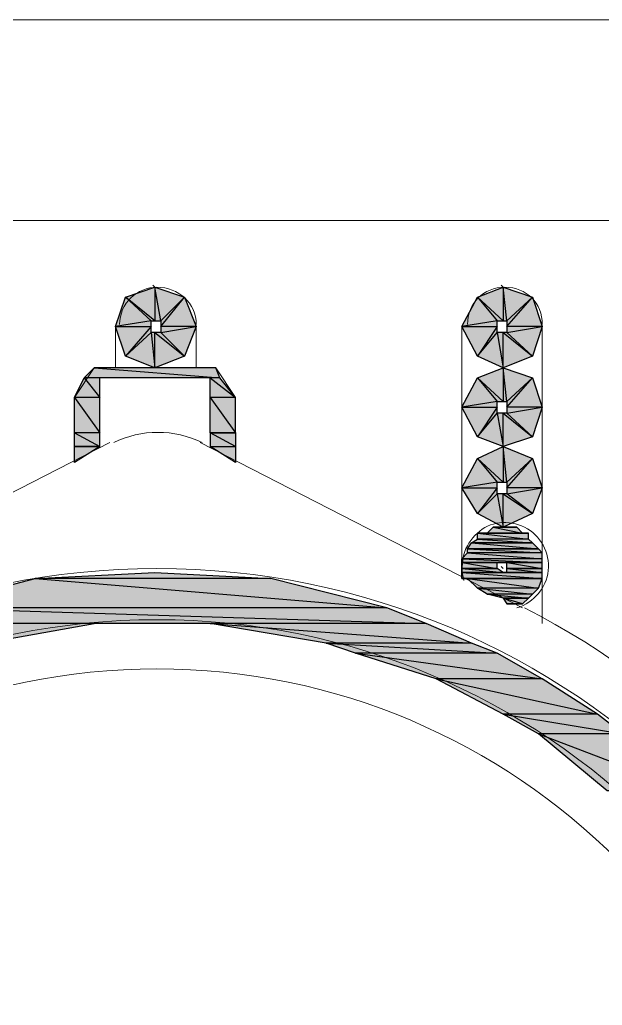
# Model space of a CAD drawing. Header units: millimetres. Extents: x 50 to 186, y -32 to 33.
# Drawn here: x 120.641 to 121.055, y -6.32 to -5.62 of the extents above; entities that cross this region are included whole.
import ezdxf

# ---------------------------------------------------------------- set-up
doc = ezdxf.new("R2010")
doc.units = ezdxf.units.MM
doc.layers.add('Prumada Eletrica', color=40, linetype='Continuous', lineweight=30)

msp = doc.modelspace()

# ---------------------------------------------------------------- hatches: boundary and pattern name
at = {"layer": 'Prumada Eletrica', "true_color": 0x000007}
h = msp.add_hatch(color=7, dxfattribs=at)
h.paths.add_polyline_path([(120.75832, -5.85862), (120.74156, -5.84186), (120.7667, -5.83767)])
h.paths.add_polyline_path([(120.74156, -5.84186), (120.7667, -5.83767), (120.74156, -5.83767)])
h.paths.add_polyline_path([(120.7667, -5.83767), (120.74156, -5.83767), (120.75832, -5.81672)])
h.paths.add_polyline_path([(120.74156, -5.83767), (120.75832, -5.81672), (120.74156, -5.83348)])
h.paths.add_polyline_path([(120.75832, -5.81672), (120.74156, -5.83348), (120.73737, -5.80973)])
h.paths.add_polyline_path([(120.74156, -5.83348), (120.73737, -5.80973), (120.73737, -5.83348)])
h.paths.add_polyline_path([(120.73737, -5.80973), (120.73737, -5.83348), (120.71642, -5.81672)])
h.paths.add_polyline_path([(120.73737, -5.83348), (120.71642, -5.81672), (120.73458, -5.83348)])
h.paths.add_polyline_path([(120.71642, -5.81672), (120.73458, -5.83348), (120.70944, -5.83767)])
h.paths.add_polyline_path([(120.73458, -5.83348), (120.70944, -5.83767), (120.73458, -5.83767)])
h.paths.add_polyline_path([(120.70944, -5.83767), (120.73458, -5.83767), (120.71642, -5.85862)])
h.paths.add_polyline_path([(120.73458, -5.83767), (120.71642, -5.85862), (120.73458, -5.84186)])
h.paths.add_polyline_path([(120.71642, -5.85862), (120.73458, -5.84186), (120.73737, -5.867)])
h.paths.add_polyline_path([(120.73458, -5.84186), (120.73737, -5.867), (120.73737, -5.84186)])
h.paths.add_polyline_path([(120.73737, -5.867), (120.73737, -5.84186), (120.75832, -5.85862)])
h.paths.add_polyline_path([(120.73737, -5.84186), (120.75832, -5.85862), (120.74156, -5.84186)])
h = msp.add_hatch(color=7, dxfattribs=at)
h.paths.add_polyline_path([(121.00555, -5.85862), (120.98739, -5.84186), (121.01253, -5.83767)])
h.paths.add_polyline_path([(120.98739, -5.84186), (121.01253, -5.83767), (120.98739, -5.83767)])
h.paths.add_polyline_path([(121.01253, -5.83767), (120.98739, -5.83767), (121.00555, -5.81672)])
h.paths.add_polyline_path([(120.98739, -5.83767), (121.00555, -5.81672), (120.98739, -5.83348)])
h.paths.add_polyline_path([(121.00555, -5.81672), (120.98739, -5.83348), (120.9846, -5.80973)])
h.paths.add_polyline_path([(120.98739, -5.83348), (120.9846, -5.80973), (120.9846, -5.83348)])
h.paths.add_polyline_path([(120.9846, -5.80973), (120.9846, -5.83348), (120.96644, -5.81672)])
h.paths.add_polyline_path([(120.9846, -5.83348), (120.96644, -5.81672), (120.98041, -5.83348)])
h.paths.add_polyline_path([(120.96644, -5.81672), (120.98041, -5.83348), (120.95527, -5.83767)])
h.paths.add_polyline_path([(120.98041, -5.83348), (120.95527, -5.83767), (120.98041, -5.83767)])
h.paths.add_polyline_path([(120.95527, -5.83767), (120.98041, -5.83767), (120.96644, -5.85862)])
h.paths.add_polyline_path([(120.98041, -5.83767), (120.96644, -5.85862), (120.98041, -5.84186)])
h.paths.add_polyline_path([(120.96644, -5.85862), (120.98041, -5.84186), (120.9846, -5.867)])
h.paths.add_polyline_path([(120.98041, -5.84186), (120.9846, -5.867), (120.9846, -5.84186)])
h.paths.add_polyline_path([(120.9846, -5.867), (120.9846, -5.84186), (121.00555, -5.85862)])
h.paths.add_polyline_path([(120.9846, -5.84186), (121.00555, -5.85862), (120.98739, -5.84186)])
h = msp.add_hatch(color=7, dxfattribs=at)
h.paths.add_polyline_path([(120.78067, -5.867), (120.69407, -5.867), (120.78346, -5.87399)])
h.paths.add_polyline_path([(120.69407, -5.867), (120.78346, -5.87399), (120.68709, -5.87399)])
h = msp.add_hatch(color=7, dxfattribs=at)
h.paths.add_polyline_path([(121.00555, -5.91589), (120.98739, -5.89913), (121.01253, -5.89494)])
h.paths.add_polyline_path([(120.98739, -5.89913), (121.01253, -5.89494), (120.98739, -5.89494)])
h.paths.add_polyline_path([(121.01253, -5.89494), (120.98739, -5.89494), (121.00555, -5.87399)])
h.paths.add_polyline_path([(120.98739, -5.89494), (121.00555, -5.87399), (120.98739, -5.89075)])
h.paths.add_polyline_path([(121.00555, -5.87399), (120.98739, -5.89075), (120.9846, -5.867)])
h.paths.add_polyline_path([(120.98739, -5.89075), (120.9846, -5.867), (120.9846, -5.89075)])
h.paths.add_polyline_path([(120.9846, -5.867), (120.9846, -5.89075), (120.96644, -5.87399)])
h.paths.add_polyline_path([(120.9846, -5.89075), (120.96644, -5.87399), (120.98041, -5.89075)])
h.paths.add_polyline_path([(120.96644, -5.87399), (120.98041, -5.89075), (120.95527, -5.89494)])
h.paths.add_polyline_path([(120.98041, -5.89075), (120.95527, -5.89494), (120.98041, -5.89494)])
h.paths.add_polyline_path([(120.95527, -5.89494), (120.98041, -5.89494), (120.96644, -5.91589)])
h.paths.add_polyline_path([(120.98041, -5.89494), (120.96644, -5.91589), (120.98041, -5.89913)])
h.paths.add_polyline_path([(120.96644, -5.91589), (120.98041, -5.89913), (120.9846, -5.92287)])
h.paths.add_polyline_path([(120.98041, -5.89913), (120.9846, -5.92287), (120.9846, -5.89913)])
h.paths.add_polyline_path([(120.9846, -5.92287), (120.9846, -5.89913), (121.00555, -5.91589)])
h.paths.add_polyline_path([(120.9846, -5.89913), (121.00555, -5.91589), (120.98739, -5.89913)])
h = msp.add_hatch(color=7, dxfattribs=at)
h.paths.add_polyline_path([(120.69826, -5.87399), (120.68709, -5.87399), (120.69826, -5.88795)])
h.paths.add_polyline_path([(120.68709, -5.87399), (120.69826, -5.88795), (120.6801, -5.88795)])
h = msp.add_hatch(color=7, dxfattribs=at)
h.paths.add_polyline_path([(120.78346, -5.87399), (120.77648, -5.87399), (120.79464, -5.88795)])
h.paths.add_polyline_path([(120.77648, -5.87399), (120.79464, -5.88795), (120.77648, -5.88795)])
h = msp.add_hatch(color=7, dxfattribs=at)
h.paths.add_polyline_path([(120.69826, -5.88795), (120.6801, -5.88795), (120.69826, -5.91309)])
h.paths.add_polyline_path([(120.6801, -5.88795), (120.69826, -5.91309), (120.6801, -5.91309)])
h = msp.add_hatch(color=7, dxfattribs=at)
h.paths.add_polyline_path([(120.79464, -5.88795), (120.77648, -5.88795), (120.79464, -5.91309)])
h.paths.add_polyline_path([(120.77648, -5.88795), (120.79464, -5.91309), (120.77648, -5.91309)])
h = msp.add_hatch(color=7, dxfattribs=at)
h.paths.add_polyline_path([(120.69826, -5.91309), (120.6801, -5.91309), (120.69826, -5.92287)])
h.paths.add_polyline_path([(120.6801, -5.91309), (120.69826, -5.92287), (120.6801, -5.92287)])
h = msp.add_hatch(color=7, dxfattribs=at)
h.paths.add_polyline_path([(120.77648, -5.91309), (120.77648, -5.92287), (120.79464, -5.92287)])
h.paths.add_polyline_path([(120.77648, -5.92287), (120.79464, -5.92287), (120.79464, -5.93405)])
for points in [[(120.77648, -5.91309), (120.79464, -5.91309), (120.79464, -5.92287)], [(120.6801, -5.92287), (120.69826, -5.92287), (120.6801, -5.93405)], [(120.73737, -6.01226), (120.81978, -6.01645), (120.65217, -6.01645)], [(120.9846, -6.03042), (121.00276, -6.03042), (120.99856, -6.03461)]]:
    msp.add_hatch(color=7, dxfattribs=at).paths.add_polyline_path(points)
h = msp.add_hatch(color=7, dxfattribs=at)
h.paths.add_polyline_path([(121.00555, -5.97036), (120.98739, -5.95639), (121.01253, -5.9522)])
h.paths.add_polyline_path([(120.98739, -5.95639), (121.01253, -5.9522), (120.98739, -5.9522)])
h.paths.add_polyline_path([(121.01253, -5.9522), (120.98739, -5.9522), (121.00555, -5.93125)])
h.paths.add_polyline_path([(120.98739, -5.9522), (121.00555, -5.93125), (120.98739, -5.94801)])
h.paths.add_polyline_path([(121.00555, -5.93125), (120.98739, -5.94801), (120.9846, -5.92287)])
h.paths.add_polyline_path([(120.98739, -5.94801), (120.9846, -5.92287), (120.9846, -5.94801)])
h.paths.add_polyline_path([(120.9846, -5.92287), (120.9846, -5.94801), (120.96644, -5.93125)])
h.paths.add_polyline_path([(120.9846, -5.94801), (120.96644, -5.93125), (120.98041, -5.94801)])
h.paths.add_polyline_path([(120.96644, -5.93125), (120.98041, -5.94801), (120.95527, -5.9522)])
h.paths.add_polyline_path([(120.98041, -5.94801), (120.95527, -5.9522), (120.98041, -5.9522)])
h.paths.add_polyline_path([(120.95527, -5.9522), (120.98041, -5.9522), (120.96644, -5.97036)])
h.paths.add_polyline_path([(120.98041, -5.9522), (120.96644, -5.97036), (120.98041, -5.95639)])
h.paths.add_polyline_path([(120.96644, -5.97036), (120.98041, -5.95639), (120.9846, -5.98014)])
h.paths.add_polyline_path([(120.98041, -5.95639), (120.9846, -5.98014), (120.9846, -5.95639)])
h.paths.add_polyline_path([(120.9846, -5.98014), (120.9846, -5.95639), (121.00555, -5.97036)])
h.paths.add_polyline_path([(120.9846, -5.95639), (121.00555, -5.97036), (120.98739, -5.95639)])
h = msp.add_hatch(color=7, dxfattribs=at)
h.paths.add_polyline_path([(120.99437, -5.98014), (120.97761, -5.98014), (120.99856, -5.98433)])
h.paths.add_polyline_path([(120.97761, -5.98014), (120.99856, -5.98433), (120.97342, -5.98433)])
h.paths.add_polyline_path([(120.99856, -5.98433), (120.97342, -5.98433), (120.96923, -5.98433)])
h = msp.add_hatch(color=7, dxfattribs=at)
h.paths.add_polyline_path([(120.99437, -5.98014), (120.97761, -5.98014)])
h.paths.add_polyline_path([(120.99437, -5.98014), (120.97761, -5.98014), (120.99158, -5.98014)])
h = msp.add_hatch(color=7, dxfattribs=at)
h.paths.add_polyline_path([(121.00276, -5.98852), (120.96644, -5.98852), (121.00555, -5.99131)])
h.paths.add_polyline_path([(120.96644, -5.98852), (121.00555, -5.99131), (120.96225, -5.99131)])
h.paths.add_polyline_path([(121.00555, -5.99131), (120.96225, -5.99131)])
h.paths.add_polyline_path([(120.96225, -5.99131), (121.00555, -5.99131)])
h = msp.add_hatch(color=7, dxfattribs=at)
h.paths.add_polyline_path([(121.00276, -5.98433), (120.96644, -5.98433), (121.00276, -5.98852)])
h.paths.add_polyline_path([(120.96644, -5.98433), (121.00276, -5.98852), (120.96644, -5.98852)])
h = msp.add_hatch(color=7, dxfattribs=at)
h.paths.add_polyline_path([(121.00555, -5.99131), (120.96225, -5.99131), (121.00974, -5.9955)])
h.paths.add_polyline_path([(120.96225, -5.99131), (121.00974, -5.9955), (120.95946, -5.9955)])
h.paths.add_polyline_path([(121.00974, -5.9955), (120.95946, -5.9955)])
h.paths.add_polyline_path([(120.95946, -5.9955), (121.00974, -5.9955)])
h = msp.add_hatch(color=7, dxfattribs=at)
h.paths.add_polyline_path([(121.00974, -5.9955), (120.95946, -5.9955), (121.01253, -5.9983)])
h.paths.add_polyline_path([(120.95946, -5.9955), (121.01253, -5.9983), (120.95946, -5.9983)])
h = msp.add_hatch(color=7, dxfattribs=at)
h.paths.add_polyline_path([(121.01253, -5.9983), (120.95946, -5.9983), (121.01253, -6.00249)])
h.paths.add_polyline_path([(120.95946, -5.9983), (121.01253, -6.00249), (120.95527, -6.00249)])
h = msp.add_hatch(color=7, dxfattribs=at)
h.paths.add_polyline_path([(121.01253, -6.00249), (120.95527, -6.00249), (121.01253, -6.00528)])
h.paths.add_polyline_path([(120.95527, -6.00249), (121.01253, -6.00528), (120.95527, -6.00528)])
h = msp.add_hatch(color=7, dxfattribs=at)
h.paths.add_polyline_path([(120.98041, -6.00528), (120.95527, -6.00528)])
h.paths.add_polyline_path([(120.98041, -6.00528), (120.95527, -6.00528), (120.9846, -6.00528)])
h = msp.add_hatch(color=7, dxfattribs=at)
h.paths.add_polyline_path([(120.98041, -6.00528), (120.95527, -6.00528), (120.98041, -6.00947)])
h.paths.add_polyline_path([(120.95527, -6.00528), (120.98041, -6.00947), (120.95527, -6.00947)])
h = msp.add_hatch(color=7, dxfattribs=at)
h.paths.add_polyline_path([(120.98041, -6.00947), (120.95527, -6.00947), (120.9846, -6.01226)])
h.paths.add_polyline_path([(120.95527, -6.00947), (120.9846, -6.01226), (120.95527, -6.01226)])
h = msp.add_hatch(color=7, dxfattribs=at)
h.paths.add_polyline_path([(121.01253, -6.00528), (120.98739, -6.00528), (121.01253, -6.00947)])
h.paths.add_polyline_path([(120.98739, -6.00528), (121.01253, -6.00947), (120.98739, -6.00947)])
h = msp.add_hatch(color=7, dxfattribs=at)
h.paths.add_polyline_path([(121.01253, -6.00947), (120.98739, -6.00947), (121.01253, -6.01226)])
h.paths.add_polyline_path([(120.98739, -6.00947), (121.01253, -6.01226), (120.98739, -6.01226)])
h = msp.add_hatch(color=7, dxfattribs=at)
h.paths.add_polyline_path([(120.81978, -6.01645), (120.65217, -6.01645), (120.90219, -6.03741)])
h.paths.add_polyline_path([(120.65217, -6.01645), (120.90219, -6.03741), (120.57255, -6.03741)])
h = msp.add_hatch(color=7, dxfattribs=at)
h.paths.add_polyline_path([(121.01253, -6.01226), (120.95527, -6.01226), (121.01253, -6.01645)])
h.paths.add_polyline_path([(120.95527, -6.01226), (121.01253, -6.01645), (120.95527, -6.01645)])
h.paths.add_polyline_path([(121.01253, -6.01645), (120.95527, -6.01645), (120.95946, -6.01645)])
h = msp.add_hatch(color=7, dxfattribs=at)
h.paths.add_polyline_path([(121.01253, -6.01645), (120.95946, -6.01645), (121.00974, -6.02344)])
h.paths.add_polyline_path([(120.95946, -6.01645), (121.00974, -6.02344), (120.96644, -6.02344)])
h = msp.add_hatch(color=7, dxfattribs=at)
h.paths.add_polyline_path([(121.01253, -6.01226), (120.98739, -6.01226)])
h.paths.add_polyline_path([(120.98739, -6.01226), (121.01253, -6.01226)])
h.paths.add_polyline_path([(121.01253, -6.01226), (120.98739, -6.01226)])
h.paths.add_polyline_path([(121.01253, -6.01226), (120.98739, -6.01226), (120.9846, -6.01226)])
h = msp.add_hatch(color=7, dxfattribs=at)
h.paths.add_polyline_path([(121.00974, -6.02344), (120.96644, -6.02344), (121.00555, -6.02763)])
h.paths.add_polyline_path([(120.96644, -6.02344), (121.00555, -6.02763), (120.97342, -6.02763)])
h = msp.add_hatch(color=7, dxfattribs=at)
h.paths.add_polyline_path([(121.00555, -6.02763), (120.97342, -6.02763), (121.00276, -6.03042)])
h.paths.add_polyline_path([(120.97342, -6.02763), (121.00276, -6.03042), (120.9846, -6.03042)])
h = msp.add_hatch(color=7, dxfattribs=at)
h.paths.add_polyline_path([(120.9846, -6.03042), (120.98739, -6.03461), (120.99856, -6.03461)])
h.paths.add_polyline_path([(120.98739, -6.03461), (120.99856, -6.03461), (120.99158, -6.03461)])
h = msp.add_hatch(color=7, dxfattribs=at)
h.paths.add_polyline_path([(120.90219, -6.03741), (120.57255, -6.03741), (120.93012, -6.04858)])
h.paths.add_polyline_path([(120.57255, -6.03741), (120.93012, -6.04858), (120.54462, -6.04858)])
h = msp.add_hatch(color=7, dxfattribs=at)
h.paths.add_polyline_path([(120.69407, -6.04858), (120.54462, -6.04858), (120.61585, -6.06255)])
h.paths.add_polyline_path([(120.54462, -6.04858), (120.61585, -6.06255), (120.51249, -6.06255)])
h = msp.add_hatch(color=7, dxfattribs=at)
h.paths.add_polyline_path([(120.93012, -6.04858), (120.77648, -6.04858), (120.96225, -6.06255)])
h.paths.add_polyline_path([(120.77648, -6.04858), (120.96225, -6.06255), (120.85889, -6.06255)])
h = msp.add_hatch(color=7, dxfattribs=at)
h.paths.add_polyline_path([(120.96225, -6.06255), (120.85889, -6.06255), (120.98041, -6.06953)])
h.paths.add_polyline_path([(120.85889, -6.06255), (120.98041, -6.06953), (120.87984, -6.06953)])
h = msp.add_hatch(color=7, dxfattribs=at)
h.paths.add_polyline_path([(120.98041, -6.06953), (120.87984, -6.06953), (121.01253, -6.08769)])
h.paths.add_polyline_path([(120.87984, -6.06953), (121.01253, -6.08769), (120.93711, -6.08769)])
h = msp.add_hatch(color=7, dxfattribs=at)
h.paths.add_polyline_path([(121.01253, -6.08769), (120.93711, -6.08769), (121.05164, -6.11283)])
h.paths.add_polyline_path([(120.93711, -6.08769), (121.05164, -6.11283), (120.9846, -6.11283)])
h = msp.add_hatch(color=7, dxfattribs=at)
h.paths.add_polyline_path([(121.05164, -6.11283), (120.9846, -6.11283), (121.0698, -6.1268)])
h.paths.add_polyline_path([(120.9846, -6.11283), (121.0698, -6.1268), (121.00974, -6.1268)])
h = msp.add_hatch(color=7, dxfattribs=at)
h.paths.add_polyline_path([(121.0698, -6.1268), (121.00974, -6.1268), (121.11589, -6.1673)])
h.paths.add_polyline_path([(121.00974, -6.1268), (121.11589, -6.1673), (121.05863, -6.1673)])

# ---------------------------------------------------------------- linework, layer by layer
at = {"layer": 'Prumada Eletrica', "color": 7, "linetype": 'Continuous', "lineweight": 20, "true_color": 0x000007}
msp.add_lwpolyline([(119.80713, -5.61978), (121.66063, -5.61978), (121.66063, -9.32817), (119.80713, -9.32817)], close=True, dxfattribs=at)
for points in [[(119.87976, -5.76224), (121.59498, -5.76224), (121.59498, -9.32817), (119.87278, -9.32817), (119.87138, -9.32677), (119.80713, -9.32817)], [(119.89373, -5.76224), (121.57403, -5.76224), (121.57403, -5.76224)], [(120.73737, -5.80973), (120.73597, -5.80834), (120.73597, -5.80834)], [(120.9846, -5.80973), (120.9832, -5.80834), (120.9832, -5.80834)], [(120.70944, -5.83767), (120.70944, -5.867), (120.70944, -5.867)], [(120.7667, -5.867), (120.7667, -5.83767), (120.7667, -5.83767)], [(120.95527, -5.83767), (120.95527, -6.01645), (120.95527, -6.01645)], [(121.01253, -6.04858), (121.01253, -5.83767), (121.01253, -5.83767)], [(120.79464, -5.93405), (120.79464, -5.88795), (120.78067, -5.867), (120.73737, -5.867), (120.69407, -5.867), (120.6801, -5.88795), (120.6801, -5.93405)], [(120.77648, -5.92287), (120.77648, -5.91309), (120.77648, -5.87399), (120.73737, -5.87399), (120.69826, -5.87399), (120.69826, -5.91309), (120.69826, -5.92287)], [(120.70525, -5.92008), (120.47618, -6.03741), (120.47618, -6.03741)], [(120.99856, -6.03741), (120.7695, -5.92008), (120.7695, -5.92008)], [(120.9846, -6.00947), (120.9832, -6.00807), (120.9832, -6.00807)]]:
    msp.add_lwpolyline(points, dxfattribs=at)
at = {"layer": 'Prumada Eletrica', "color": 7, "linetype": 'Continuous', "lineweight": -2, "true_color": 0x000007}
for points in [[(120.73737, -5.80973), (120.73737, -5.83348), (120.71642, -5.81672)], [(120.75832, -5.81672), (120.74156, -5.83348), (120.73737, -5.80973)], [(120.74156, -5.83348), (120.73737, -5.80973), (120.73737, -5.83348)], [(120.9846, -5.80973), (120.9846, -5.83348), (120.96644, -5.81672)], [(121.00555, -5.81672), (120.98739, -5.83348), (120.9846, -5.80973)], [(120.98739, -5.83348), (120.9846, -5.80973), (120.9846, -5.83348)], [(120.71642, -5.81672), (120.73458, -5.83348), (120.70944, -5.83767)], [(120.73737, -5.83348), (120.71642, -5.81672), (120.73458, -5.83348)], [(120.7667, -5.83767), (120.74156, -5.83767), (120.75832, -5.81672)], [(120.74156, -5.83767), (120.75832, -5.81672), (120.74156, -5.83348)], [(120.96644, -5.81672), (120.98041, -5.83348), (120.95527, -5.83767)], [(120.9846, -5.83348), (120.96644, -5.81672), (120.98041, -5.83348)], [(121.01253, -5.83767), (120.98739, -5.83767), (121.00555, -5.81672)], [(120.98739, -5.83767), (121.00555, -5.81672), (120.98739, -5.83348)], [(120.73458, -5.83348), (120.70944, -5.83767), (120.73458, -5.83767)], [(120.98041, -5.83348), (120.95527, -5.83767), (120.98041, -5.83767)], [(120.70944, -5.83767), (120.73458, -5.83767), (120.71642, -5.85862)], [(120.73458, -5.83767), (120.71642, -5.85862), (120.73458, -5.84186)], [(120.71642, -5.85862), (120.73458, -5.84186), (120.73737, -5.867)], [(120.73458, -5.84186), (120.73737, -5.867), (120.73737, -5.84186)], [(120.73737, -5.867), (120.73737, -5.84186), (120.75832, -5.85862)], [(120.73737, -5.84186), (120.75832, -5.85862), (120.74156, -5.84186)], [(120.75832, -5.85862), (120.74156, -5.84186), (120.7667, -5.83767)], [(120.74156, -5.84186), (120.7667, -5.83767), (120.74156, -5.83767)], [(120.95527, -5.83767), (120.98041, -5.83767), (120.96644, -5.85862)], [(120.98041, -5.83767), (120.96644, -5.85862), (120.98041, -5.84186)], [(120.96644, -5.85862), (120.98041, -5.84186), (120.9846, -5.867)], [(120.98041, -5.84186), (120.9846, -5.867), (120.9846, -5.84186)], [(120.9846, -5.867), (120.9846, -5.84186), (121.00555, -5.85862)], [(120.9846, -5.84186), (121.00555, -5.85862), (120.98739, -5.84186)], [(121.00555, -5.85862), (120.98739, -5.84186), (121.01253, -5.83767)], [(120.98739, -5.84186), (121.01253, -5.83767), (120.98739, -5.83767)], [(120.69407, -5.867), (120.78346, -5.87399), (120.68709, -5.87399)], [(120.78067, -5.867), (120.69407, -5.867), (120.78346, -5.87399)], [(120.9846, -5.867), (120.9846, -5.89075), (120.96644, -5.87399)], [(121.00555, -5.87399), (120.98739, -5.89075), (120.9846, -5.867)], [(120.98739, -5.89075), (120.9846, -5.867), (120.9846, -5.89075)], [(120.68709, -5.87399), (120.69826, -5.88795), (120.6801, -5.88795)], [(120.69826, -5.87399), (120.68709, -5.87399), (120.69826, -5.88795)], [(120.78346, -5.87399), (120.77648, -5.87399), (120.79464, -5.88795)], [(120.77648, -5.87399), (120.79464, -5.88795), (120.77648, -5.88795)], [(120.96644, -5.87399), (120.98041, -5.89075), (120.95527, -5.89494)], [(120.9846, -5.89075), (120.96644, -5.87399), (120.98041, -5.89075)], [(121.01253, -5.89494), (120.98739, -5.89494), (121.00555, -5.87399)], [(120.98739, -5.89494), (121.00555, -5.87399), (120.98739, -5.89075)], [(120.69826, -5.88795), (120.6801, -5.88795), (120.69826, -5.91309)], [(120.6801, -5.88795), (120.69826, -5.91309), (120.6801, -5.91309)], [(120.79464, -5.88795), (120.77648, -5.88795), (120.79464, -5.91309)], [(120.77648, -5.88795), (120.79464, -5.91309), (120.77648, -5.91309)], [(120.98041, -5.89075), (120.95527, -5.89494), (120.98041, -5.89494)], [(120.95527, -5.89494), (120.98041, -5.89494), (120.96644, -5.91589)], [(120.98041, -5.89494), (120.96644, -5.91589), (120.98041, -5.89913)], [(121.00555, -5.91589), (120.98739, -5.89913), (121.01253, -5.89494)], [(120.98739, -5.89913), (121.01253, -5.89494), (120.98739, -5.89494)], [(120.96644, -5.91589), (120.98041, -5.89913), (120.9846, -5.92287)], [(120.98041, -5.89913), (120.9846, -5.92287), (120.9846, -5.89913)], [(120.9846, -5.92287), (120.9846, -5.89913), (121.00555, -5.91589)], [(120.9846, -5.89913), (121.00555, -5.91589), (120.98739, -5.89913)], [(120.69826, -5.91309), (120.6801, -5.91309), (120.69826, -5.92287)], [(120.6801, -5.91309), (120.69826, -5.92287), (120.6801, -5.92287)], [(120.77648, -5.91309), (120.77648, -5.92287), (120.79464, -5.92287)], [(120.77648, -5.91309), (120.79464, -5.91309), (120.79464, -5.92287)], [(120.6801, -5.92287), (120.69826, -5.92287), (120.6801, -5.93405)], [(120.77648, -5.92287), (120.79464, -5.92287), (120.79464, -5.93405)], [(120.9846, -5.92287), (120.9846, -5.94801), (120.96644, -5.93125)], [(121.00555, -5.93125), (120.98739, -5.94801), (120.9846, -5.92287)], [(120.98739, -5.94801), (120.9846, -5.92287), (120.9846, -5.94801)], [(120.96644, -5.93125), (120.98041, -5.94801), (120.95527, -5.9522)], [(120.9846, -5.94801), (120.96644, -5.93125), (120.98041, -5.94801)], [(121.01253, -5.9522), (120.98739, -5.9522), (121.00555, -5.93125)], [(120.98739, -5.9522), (121.00555, -5.93125), (120.98739, -5.94801)], [(120.98041, -5.94801), (120.95527, -5.9522), (120.98041, -5.9522)], [(120.95527, -5.9522), (120.98041, -5.9522), (120.96644, -5.97036)], [(120.98041, -5.9522), (120.96644, -5.97036), (120.98041, -5.95639)], [(121.00555, -5.97036), (120.98739, -5.95639), (121.01253, -5.9522)], [(120.98739, -5.95639), (121.01253, -5.9522), (120.98739, -5.9522)], [(120.96644, -5.97036), (120.98041, -5.95639), (120.9846, -5.98014)], [(120.98041, -5.95639), (120.9846, -5.98014), (120.9846, -5.95639)], [(120.9846, -5.98014), (120.9846, -5.95639), (121.00555, -5.97036)], [(120.9846, -5.95639), (121.00555, -5.97036), (120.98739, -5.95639)], [(120.97761, -5.98014), (120.99856, -5.98433), (120.97342, -5.98433)], [(120.98041, -5.98014), (120.99158, -5.98014), (120.97761, -5.98014)], [(120.99437, -5.98014), (120.99437, -5.98014), (120.97761, -5.98014)], [(120.99437, -5.98014), (120.97761, -5.98014), (120.99158, -5.98014)], [(120.99437, -5.98014), (120.97761, -5.98014), (120.99856, -5.98433)], [(120.9846, -5.98014), (120.98739, -5.98014), (120.98041, -5.98014)], [(120.98739, -5.98014), (120.98041, -5.98014), (120.99158, -5.98014)], [(120.96644, -5.98852), (121.00555, -5.99131), (120.96225, -5.99131)], [(120.96923, -5.98433), (121.00276, -5.98433), (120.96644, -5.98433)], [(121.00276, -5.98433), (120.96644, -5.98433), (121.00276, -5.98852)], [(120.96644, -5.98433), (121.00276, -5.98852), (120.96644, -5.98852)], [(121.00276, -5.98852), (120.96644, -5.98852), (121.00555, -5.99131)], [(120.99856, -5.98433), (120.97342, -5.98433), (120.96923, -5.98433)], [(120.99856, -5.98433), (120.96923, -5.98433), (121.00276, -5.98433)], [(120.97342, -5.98433), (120.99856, -5.98433), (120.99856, -5.98433)], [(120.96225, -5.99131), (121.00974, -5.9955), (120.95946, -5.9955)], [(121.00974, -5.9955), (120.95946, -5.9955)], [(120.95946, -5.9955), (121.00974, -5.9955), (121.00974, -5.9955)], [(121.00974, -5.9955), (120.95946, -5.9955), (121.01253, -5.9983)], [(120.95946, -5.9955), (121.01253, -5.9983), (120.95946, -5.9983)], [(121.00555, -5.99131), (120.96225, -5.99131)], [(120.96225, -5.99131), (121.00555, -5.99131), (121.00555, -5.99131)], [(121.00555, -5.99131), (120.96225, -5.99131), (121.00974, -5.9955)], [(120.95946, -5.9983), (121.01253, -6.00249), (120.95527, -6.00249)], [(121.01253, -6.00249), (120.95527, -6.00249), (121.01253, -6.00528)], [(120.95527, -6.00249), (121.01253, -6.00528), (120.95527, -6.00528)], [(121.01253, -5.9983), (120.95946, -5.9983), (121.01253, -6.00249)], [(120.95527, -6.00528), (120.9846, -6.00528), (120.9846, -6.00528)], [(120.9846, -6.00528), (120.9846, -6.00528), (120.95527, -6.00528)], [(120.95527, -6.00528), (120.9846, -6.00528), (120.9846, -6.00528)], [(120.9846, -6.00528), (120.9846, -6.00528), (120.95527, -6.00528)], [(120.95527, -6.00528), (120.9846, -6.00528), (120.9846, -6.00528)], [(120.9846, -6.00528), (120.9846, -6.00528), (120.95527, -6.00528)], [(120.95527, -6.00528), (120.9846, -6.00528), (120.9846, -6.00528)], [(120.9846, -6.00528), (120.9846, -6.00528), (120.95527, -6.00528)], [(120.98041, -6.00528), (120.98041, -6.00528), (120.95527, -6.00528)], [(120.98041, -6.00528), (120.95527, -6.00528), (120.9846, -6.00528)], [(120.95527, -6.00528), (120.98041, -6.00528), (120.98041, -6.00528)], [(120.98041, -6.00528), (120.98041, -6.00528), (120.95527, -6.00528)], [(120.95527, -6.00528), (120.98041, -6.00528), (120.98041, -6.00528)], [(120.98041, -6.00528), (120.98041, -6.00528), (120.95527, -6.00528)], [(120.98041, -6.00528), (120.95527, -6.00528), (120.98041, -6.00947)], [(120.95527, -6.00528), (120.98041, -6.00947), (120.95527, -6.00947)], [(120.95527, -6.00947), (120.98041, -6.00947), (120.98041, -6.00947)], [(120.98041, -6.00947), (120.98041, -6.00947), (120.95527, -6.00947)], [(120.95527, -6.00947), (120.98041, -6.00947), (120.98041, -6.00947)], [(120.98041, -6.00947), (120.98041, -6.00947), (120.95527, -6.00947)], [(120.95527, -6.00947), (120.98041, -6.00947), (120.98041, -6.00947)], [(120.98041, -6.00947), (120.98041, -6.00947), (120.95527, -6.00947)], [(120.95527, -6.00947), (120.98041, -6.00947), (120.98041, -6.00947)], [(120.98041, -6.00947), (120.98041, -6.00947), (120.95527, -6.00947)], [(120.95527, -6.00947), (120.98041, -6.00947), (120.98041, -6.00947)], [(120.98041, -6.00947), (120.98041, -6.00947), (120.95527, -6.00947)], [(120.98041, -6.00947), (120.95527, -6.00947), (120.9846, -6.01226)], [(120.95527, -6.00947), (120.9846, -6.01226), (120.95527, -6.01226)], [(120.9846, -6.00528), (121.01253, -6.00528), (121.01253, -6.00528)], [(121.01253, -6.00528), (121.01253, -6.00528), (120.9846, -6.00528)], [(121.01253, -6.00528), (120.9846, -6.00528)], [(120.9846, -6.00528), (121.01253, -6.00528), (120.98739, -6.00528)], [(120.98739, -6.00528), (121.01253, -6.00528), (121.01253, -6.00528)], [(121.01253, -6.00528), (121.01253, -6.00528), (120.98739, -6.00528)], [(120.98739, -6.00528), (121.01253, -6.00528), (121.01253, -6.00528)], [(121.01253, -6.00528), (121.01253, -6.00528), (120.98739, -6.00528)], [(120.98739, -6.00528), (121.01253, -6.00528), (121.01253, -6.00528)], [(121.01253, -6.00528), (121.01253, -6.00528), (120.98739, -6.00528)], [(121.01253, -6.00528), (120.98739, -6.00528)], [(120.98739, -6.00528), (121.01253, -6.00528), (121.01253, -6.00528)], [(120.98739, -6.00528), (121.01253, -6.00528), (121.01253, -6.00528)], [(121.01253, -6.00528), (121.01253, -6.00528), (120.98739, -6.00528)], [(121.01253, -6.00528), (120.98739, -6.00528), (121.01253, -6.00947)], [(120.98739, -6.00528), (121.01253, -6.00947), (120.98739, -6.00947)], [(120.98739, -6.00947), (121.01253, -6.00947), (121.01253, -6.00947)], [(121.01253, -6.00947), (121.01253, -6.00947), (120.98739, -6.00947)], [(120.98739, -6.00947), (121.01253, -6.00947), (121.01253, -6.00947)], [(121.01253, -6.00947), (121.01253, -6.00947), (120.98739, -6.00947)], [(120.98739, -6.00947), (121.01253, -6.00947), (121.01253, -6.00947)], [(121.01253, -6.00947), (121.01253, -6.00947), (120.98739, -6.00947)], [(120.98739, -6.00947), (121.01253, -6.00947), (121.01253, -6.00947)], [(121.01253, -6.00947), (121.01253, -6.00947), (120.98739, -6.00947)], [(120.98739, -6.00947), (121.01253, -6.00947), (121.01253, -6.00947)], [(121.01253, -6.00947), (121.01253, -6.00947), (120.98739, -6.00947)], [(121.01253, -6.00947), (120.98739, -6.00947), (121.01253, -6.01226)], [(120.98739, -6.00947), (121.01253, -6.01226), (120.98739, -6.01226)], [(120.65217, -6.01645), (120.90219, -6.03741), (120.57255, -6.03741)], [(120.73737, -6.01226), (120.81978, -6.01645), (120.65217, -6.01645)], [(120.81978, -6.01645), (120.65217, -6.01645), (120.90219, -6.03741)], [(120.95527, -6.01226), (120.9846, -6.01226), (120.9846, -6.01226)], [(120.9846, -6.01226), (120.9846, -6.01226), (120.95527, -6.01226)], [(120.95527, -6.01226), (120.9846, -6.01226), (120.9846, -6.01226)], [(120.9846, -6.01226), (120.9846, -6.01226), (120.95527, -6.01226)], [(120.9846, -6.01226), (120.95527, -6.01226)], [(120.95527, -6.01226), (120.9846, -6.01226), (120.9846, -6.01226)], [(120.95527, -6.01226), (120.9846, -6.01226), (120.9846, -6.01226)], [(120.9846, -6.01226), (120.9846, -6.01226), (120.95527, -6.01226)], [(121.01253, -6.01226), (120.95527, -6.01226), (121.01253, -6.01645)], [(120.95527, -6.01226), (121.01253, -6.01645), (120.95527, -6.01645)], [(121.01253, -6.01645), (120.95527, -6.01645), (120.95946, -6.01645)], [(120.95527, -6.01645), (121.01253, -6.01645), (121.01253, -6.01645)], [(121.01253, -6.01645), (121.01253, -6.01645), (120.95946, -6.01645)], [(121.01253, -6.01645), (120.95946, -6.01645)], [(121.01253, -6.01645), (120.95946, -6.01645), (121.00974, -6.02344)], [(120.95946, -6.01645), (121.00974, -6.02344), (120.96644, -6.02344)], [(121.01253, -6.01226), (120.98739, -6.01226), (120.9846, -6.01226)], [(120.9846, -6.01226), (121.01253, -6.01226), (121.01253, -6.01226)], [(121.01253, -6.01226), (121.01253, -6.01226), (120.9846, -6.01226)], [(120.98739, -6.01226), (121.01253, -6.01226), (121.01253, -6.01226)], [(121.01253, -6.01226), (121.01253, -6.01226), (120.98739, -6.01226)], [(121.01253, -6.01226), (120.98739, -6.01226)], [(120.98739, -6.01226), (121.01253, -6.01226), (121.01253, -6.01226)], [(121.01253, -6.01226), (121.01253, -6.01226), (120.98739, -6.01226)], [(121.00974, -6.02344), (120.96644, -6.02344), (121.00555, -6.02763)], [(120.96644, -6.02344), (121.00555, -6.02763), (120.97342, -6.02763)], [(121.00555, -6.02763), (120.97342, -6.02763), (121.00276, -6.03042)], [(120.97342, -6.02763), (121.00276, -6.03042), (120.9846, -6.03042)], [(120.9846, -6.03042), (120.98739, -6.03461), (120.99856, -6.03461)], [(120.9846, -6.03042), (121.00276, -6.03042), (120.99856, -6.03461)], [(120.57255, -6.03741), (120.93012, -6.04858), (120.54462, -6.04858)], [(120.90219, -6.03741), (120.57255, -6.03741), (120.93012, -6.04858)], [(120.98739, -6.03461), (120.99856, -6.03461), (120.99158, -6.03461)], [(120.69407, -6.04858), (120.54462, -6.04858), (120.61585, -6.06255)], [(120.93012, -6.04858), (120.77648, -6.04858), (120.96225, -6.06255)], [(120.77648, -6.04858), (120.96225, -6.06255), (120.85889, -6.06255)], [(120.96225, -6.06255), (120.85889, -6.06255), (120.98041, -6.06953)], [(120.85889, -6.06255), (120.98041, -6.06953), (120.87984, -6.06953)], [(120.98041, -6.06953), (120.87984, -6.06953), (121.01253, -6.08769)], [(120.87984, -6.06953), (121.01253, -6.08769), (120.93711, -6.08769)], [(121.01253, -6.08769), (120.93711, -6.08769), (121.05164, -6.11283)], [(120.93711, -6.08769), (121.05164, -6.11283), (120.9846, -6.11283)], [(121.05164, -6.11283), (120.9846, -6.11283), (121.0698, -6.1268)], [(120.9846, -6.11283), (121.0698, -6.1268), (121.00974, -6.1268)], [(121.0698, -6.1268), (121.00974, -6.1268), (121.11589, -6.1673)], [(121.00974, -6.1268), (121.11589, -6.1673), (121.05863, -6.1673)]]:
    msp.add_lwpolyline(points, close=True, dxfattribs=at)
at = {"layer": 'Prumada Eletrica', "color": 7, "linetype": 'Continuous', "lineweight": 20, "true_color": 0x000007}
for points in [[(120.73877, -5.80973), (120.7248, -5.80973), (120.71223, -5.82091), (120.71223, -5.83627)], [(120.7667, -5.83627), (120.7667, -5.82091), (120.75413, -5.80973), (120.73877, -5.80973)], [(120.98599, -5.80973), (120.97063, -5.80973), (120.95946, -5.82091), (120.95946, -5.83627)], [(121.01253, -5.83627), (121.01253, -5.82091), (121.00136, -5.80973), (120.98599, -5.80973)], [(120.77089, -5.92008), (120.75134, -5.9103), (120.72759, -5.9103), (120.70804, -5.92008)]]:
    msp.add_open_spline(points, degree=3, dxfattribs=at)
for points in [[(120.99437, -6.03741), (121.00695, -6.03322), (121.01533, -6.02344), (121.01672, -6.01087), (121.01672, -6.01087), (121.01812, -5.9983), (121.01114, -5.98573), (120.99996, -5.98014), (120.99996, -5.98014), (120.98879, -5.97455), (120.97482, -5.97595), (120.96644, -5.98433), (120.96644, -5.98433), (120.95666, -5.99271), (120.95387, -6.00528), (120.95666, -6.01785)], [(121.27373, -6.54443), (121.27373, -6.24832), (121.03488, -6.00947), (120.73877, -6.00947), (120.73877, -6.00947), (120.44405, -6.00947), (120.20521, -6.24832), (120.20521, -6.54443), (120.20521, -6.54443), (120.20521, -6.83915), (120.44405, -7.07799), (120.73877, -7.07799), (120.73877, -7.07799), (121.03488, -7.07799), (121.27373, -6.83915), (121.27373, -6.54443)], [(120.47757, -6.03741), (120.24432, -6.15753), (120.1228, -6.42291), (120.18565, -6.67852), (120.18565, -6.67852), (120.24711, -6.93413), (120.47618, -7.11431), (120.73877, -7.11431), (120.73877, -7.11431), (121.00276, -7.11431), (121.23182, -6.93413), (121.29328, -6.67852), (121.29328, -6.67852), (121.35614, -6.42291), (121.23462, -6.15753), (120.99996, -6.03741)], [(121.23741, -6.54443), (121.23741, -6.26787), (121.01533, -6.04579), (120.73877, -6.04579), (120.73877, -6.04579), (120.46361, -6.04579), (120.24012, -6.26787), (120.24012, -6.54443), (120.24012, -6.54443), (120.24012, -6.81959), (120.46361, -7.04307), (120.73877, -7.04307), (120.73877, -7.04307), (121.01533, -7.04307), (121.23741, -6.81959), (121.23741, -6.54443)], [(121.20249, -6.54443), (121.20249, -6.28882), (120.99437, -6.08071), (120.73877, -6.08071), (120.73877, -6.08071), (120.48316, -6.08071), (120.27644, -6.28882), (120.27644, -6.54443), (120.27644, -6.54443), (120.27644, -6.80004), (120.48316, -7.00676), (120.73877, -7.00676), (120.73877, -7.00676), (120.99437, -7.00676), (121.20249, -6.80004), (121.20249, -6.54443)]]:
    msp.add_open_spline(points, degree=3, knots=[0, 0, 0, 0, 0.0625, 0.0625, 0.0625, 0.062501, 0.125, 0.125, 0.125, 0.125001, 0.1875, 0.1875, 0.1875, 0.187501, 1, 1, 1, 1], dxfattribs=at)

doc.saveas('drawing.dxf')
